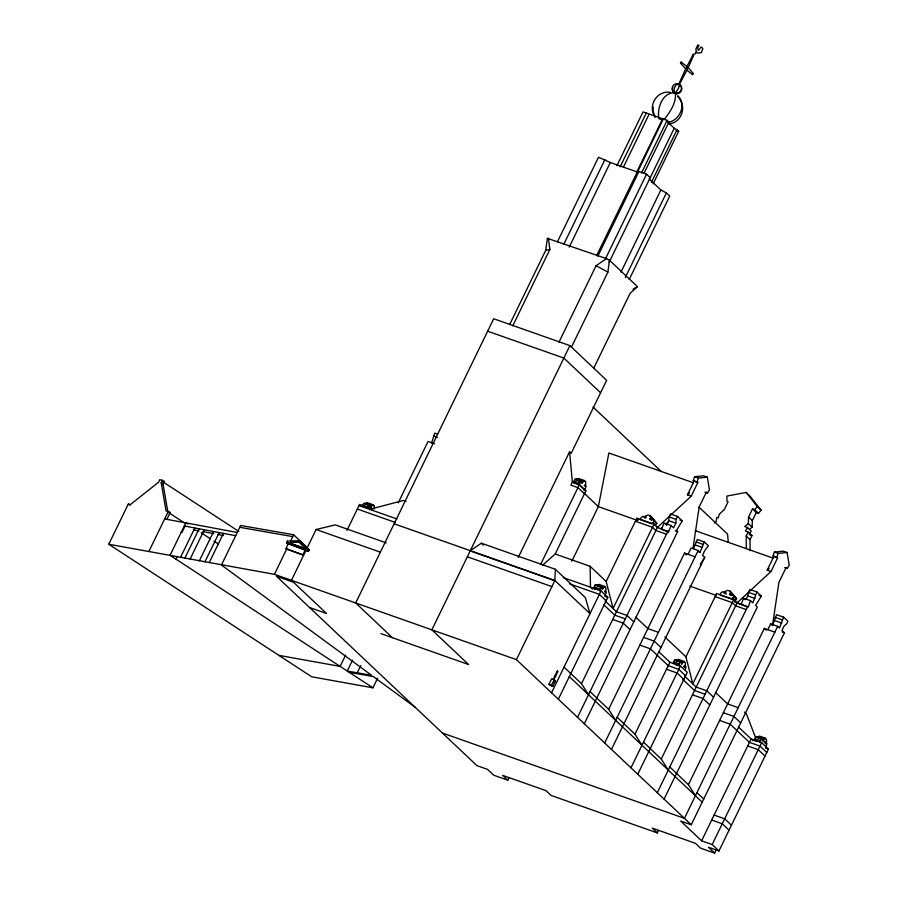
<?xml version="1.0" encoding="UTF-8"?>
<svg xmlns="http://www.w3.org/2000/svg" width="898" height="898" viewBox="0 0 898 898"><rect width="100%" height="100%" fill="white"/><g stroke="black" fill="none" stroke-linecap="round" stroke-linejoin="round"><path stroke-width="1.35" d="M676.755 661.635L676.598 660.064L678.36 659.424L684.052 661.433L685.241 662.556L685.365 664.924L683.973 666.529C684.602 668.258 685.14 664.599 685.78 667.158L685.365 669.65M437.382 434.071L434.744 433.15L431.556 443.028M749.415 529.382L752.131 527.182L748.326 523.59L748.539 517.068L752.502 508.897L754.69 509.671L758.484 513.263L761.122 510.165L749.92 496.033L746.126 492.441L726.875 496.089L726.976 501.331L728.098 501.735L724.282 509.604L719.41 514.127L718.142 517.922L716.739 517.428L716.121 521.839L714.348 522.995M752.131 527.182L752.333 520.66L756.307 512.489L752.502 508.897M470.316 550.676L481.373 543.211L555.368 569.298L554.874 580.478L516.44 659.637L691.236 824.757L784.47 632.742L781.99 630.407L784.179 625.895L786.581 623.953L787.905 621.236L783.595 617.173L776.557 614.692L772.437 625.547L770.641 623.852L767.812 629.678M666.529 525.364L668.808 520.672L669.055 516.911L670.503 513.925L677.53 516.406L682.222 520.84L676.463 530.572L677.597 531.65L584.317 723.766M662.342 527.351L660.906 528.675L661.523 529.36L664.082 523.051L671.12 525.532L673.567 527.833L675.846 523.152L676.082 519.392L677.53 516.406M365.913 504.294L365.699 503.441L371.39 505.451L371.548 507.011L370.627 507.606L371.009 505.922L370.324 505.282L364.633 503.273L363.567 503.576L362.713 505.338L368.404 507.348L369.258 505.585L370.324 505.282M577.167 480.037L576.954 479.184L582.656 481.193L582.869 482.046L581.893 483.36L582.263 481.665L581.59 481.025L574.821 479.33L573.586 482.899L578.087 484.482M595.262 588.886L595.902 589.492L593.791 588.751L595.026 585.17L596.092 584.867L601.795 586.865L602.479 587.516L602.098 589.2L603.018 588.605L602.861 587.045L597.159 585.036L597.372 585.889M676.598 660.064L682.3 662.073L682.458 663.644L681.526 664.239L681.908 662.544L681.234 661.905L675.532 659.895L674.465 660.21L673.231 663.779M758.002 737.617L757.789 736.764L763.491 738.773L763.648 740.334L762.716 740.94L763.098 739.245L762.424 738.605L756.722 736.596L755.656 736.91L754.421 740.48L756.531 741.22M653.284 107.042L652.958 110.678L655.024 117.616M556.681 672.142L557.669 670.66L557.714 671.749M653.205 522.434L651.768 523.68L640.431 519.684L640.701 517.989L642.788 516.406L644.394 516.619L644.192 517.719L645.438 518.213L646.167 517.293L645.179 516.137L648.087 514.992L650.545 515.867L650.219 516.552L651.847 518.168L650.062 518.674L649.972 519.482L651.342 519.729L651.791 518.82L653.194 519.313L656.808 523.276L655.955 525.027L653.205 522.434L654.058 520.683M736.573 598.618L731.601 593.511L729.827 594.027L730.242 595.352L731.544 594.162L732.959 594.656L736.573 598.618L735.72 600.38L732.97 597.776L733.823 596.025M746.361 599.303L749.841 589.447L756.868 591.928L761.347 596.16L755.577 605.454L757.317 607.093L664.082 799.108M741.187 604.522L743.488 598.203L750.526 600.683L752.861 602.895L756.868 591.928M770.641 623.852L777.679 626.333L779.475 628.028L783.595 617.173M509.839 324.212L545.76 250.239L547.353 238.34L606.498 258.613L609.473 260.24L637.501 286.709L630.172 293.175L593.634 368.416M571.353 347.369L607.89 272.128L609.473 260.24M765.59 747.664L766.971 743.858C766.331 741.299 765.792 744.947 765.163 743.23L766.555 741.625L766.432 739.256L765.242 738.134L759.551 736.124L757.789 736.764M692.975 548.454L699.16 507L706.389 492.093L707.444 493.092L709.454 489.96L707.355 477.164L703.549 475.828L694.614 476.726L693.245 480.587L697.791 482.63L691.224 496.156L657.381 527.44L581.511 683.692L588.504 694.738M772.527 625.176L778.914 582.353L786.154 567.446L787.209 568.434L789.219 565.302L787.108 552.506L783.314 551.17L774.379 552.068L773.01 555.941L777.556 557.984L770.989 571.498L737.146 602.783L661.276 759.035L668.269 770.091M581.59 481.025L580.523 481.339L579.289 484.909L584.755 490.084L586.136 486.278C585.496 483.719 584.957 487.367 584.329 485.65L585.721 484.044L585.597 481.676L584.418 480.553L578.716 478.544L576.954 479.184M599.494 590.749L600.728 587.18L601.795 586.865M681.234 661.905L680.168 662.219L678.922 665.788L675.341 664.531M760.112 742.489L761.358 738.908L762.424 738.605M553.987 680.796L554.975 681.537M693.57 548.599L697.308 539.485L704.346 541.965L708.387 545.782L704.952 550.25L702.55 555.211L704.75 557.299L611.471 749.415M697.679 551.462L700.025 552.281L704.346 541.965M707.355 477.164L698.42 478.062L697.05 481.934L697.791 482.63M787.108 552.506L778.173 553.404L776.815 557.276L777.556 557.984M554.425 681.952L554.167 681.38M672.77 87.218L672.31 89.452L673.444 93.201M365.699 503.441L367.45 502.801L373.153 504.811L374.343 505.933L374.41 508.695L373.445 508.784M750.526 600.683L748.225 607.003L734.519 601.862M662.702 529.775L668.561 531.841L671.12 525.532M688.238 67.586L693.885 54.643L693.335 54.127L685.623 69L678.798 84.064L679.348 84.58L688.238 67.586L681.01 61.984L680.448 63.129L686.948 70.246L692.672 74.669L693.234 73.524L688.238 67.586L685.623 69M190.14 559.084L204.273 529.764M377.62 678.192L372.939 687.823L311.651 676.778L108.781 544.244L128.291 504.081L130.513 504.474L158.519 482.26L159.822 479.599L164.312 481.261L163.021 483.932L167.87 512.062L170.193 512.489L167.017 519.033M170.193 512.489L166.051 510.883L161.202 482.742L162.493 480.082M148.866 551.473L168.375 511.299M185.044 526.127L182.047 532.312L181.25 532.245M176.019 559.185L177.232 556.681M180.599 557.288L194.832 527.979M184.876 558.096L199.109 528.787M199.356 560.835L213.578 531.526M204.924 561.879L219.179 532.581M209.2 562.698L223.434 533.39M286.529 542.953L287.45 541.056L299.18 540.697L309.181 549.868L308.474 551.327L286.529 542.953L308.474 551.327M286.933 543.346L287.45 541.056M285.991 548.555L303.659 555.166L286.63 549.161L285.991 548.555L288.292 543.818M108.781 544.244L274.418 574.327L286.63 549.161M290.638 540.922L293.624 534.77L240.653 525.465L221.447 565.01L371.604 675.307L347.257 671.042L352.577 660.075M303.019 554.56L305.309 549.823M291.446 580.332L305.96 550.429M386.196 542.852L335.246 524.892L316.118 529.506L307.138 548.005L306.083 547.017M307.419 550.328L308.126 548.88L309.181 549.868M346.987 530.348L359.57 504.429L370.133 508.156L371.761 509.694M370.133 508.156L369.561 509.323L403.393 500.478L405.986 501.398M373.153 504.811L371.39 505.451M398.241 502.846L428.054 441.446L434.654 443.769M345.618 655.136L340.151 666.406L278.863 655.36M512.747 325.907L549.879 249.408L548.386 238.127M557.411 241.865L598.495 157.251L610.314 162.504L637.243 172.001L638.927 171.507L646.549 174.19L650.231 177.669M563.865 244.144L604.949 159.53M357.247 672.793L360.805 665.474M569.22 247.118L610.314 162.504M616.915 165.715L643.047 111.891L667.079 120.354L668.909 122.094L643.989 173.415M620.136 166.848L646.279 113.025M623.425 167.084L648.951 114.517M680.718 63.421L681.301 62.198M677.81 83.84C673.006 82.739 670.222 89.093 673.725 92.247L673.388 92.954L674.364 92.382C673.5 89.272 674.813 84.468 678.45 83.974M636.895 171.832L662.421 119.266M673.781 92.494C674.791 91.237 677.406 95.323 674.982 93.515L678.484 88.386L679.404 84.401M596.766 255.369L637.243 172.001M637.737 171.585L663.263 119.019M675.7 93.998L676.037 93.291C680.235 93.515 683.591 87.948 680.123 84.883M597.844 256.121L638.927 171.507M558.949 342.194L596.081 265.696L606.498 258.613M641.554 172.932L667.079 120.354M692.392 74.444L692.975 73.221M605.465 258.804L646.549 174.19M609.147 262.272L674.23 128.246L667.854 122.229L668.909 122.094M392.437 637.692L355.687 602.973L493.698 318.756L569.893 345.607L431.882 629.835L468.633 664.554L380.887 633.618M651.465 182.294L676.991 129.727L674.23 128.246M653.138 183.877L678.664 131.299L676.991 129.727M621.001 272.094L660.872 189.972L649.097 178.848M625.289 277.538L666.383 192.924L660.872 189.972M629.24 279.446L669.728 196.078L666.383 192.924M518.269 557.422L569.579 451.761L571.207 453.299L606.644 380.325L569.893 345.607M569.579 451.761L572.374 482.091L570.892 485.144L577.93 487.625L584.452 493.788M540.91 563.865L579.412 484.572L572.374 482.091M578.379 479.229L584.082 481.238L584.418 480.553M542.661 565.145L555.211 553.999L585.934 490.735L579.412 484.572M571.858 561.216L598.36 506.629L608.889 452.996L693.234 482.72M548.947 684.366L551.686 678.731L554.246 679.64L555.458 680.785L552.73 686.42L548.947 684.366L552.73 686.42M551.507 685.264L554.246 679.64M554.605 680.864L553.931 680.583M309.529 607.497L326.558 613.502L293.5 582.263L276.472 576.269L476.939 765.646L487.502 769.361L493.709 775.221L507.774 780.182L508.964 777.747M551.552 692.807L601.031 590.918L563.181 577.571M653.991 524.23L613.065 608.53L606.172 581.477L636.895 518.202L653.991 524.23L657.381 527.44L668.561 531.841M597.933 584.822L604.287 587.09L604.623 586.405L598.921 584.396L597.159 585.036M558.343 699.228L607.811 597.327L601.031 590.918M577.526 717.356L667.932 531.156M691.224 496.156L687.43 494.82L693.997 481.294M615.658 720.387L608.664 709.341L684.534 553.089L695.086 556.805M688.059 554.324L691.112 548.038L698.15 550.519L700.025 552.281M604.68 743.005L698.15 550.519M641.969 745.239L634.976 734.182L669.908 662.23L658.829 651.757M630.991 767.846L680.46 665.957L669.908 662.23M733.756 599.583L692.818 683.872L685.937 656.82L716.649 593.556L733.756 599.583L737.673 603.276L747.046 606.588M677.373 659.862L683.726 662.129L684.052 661.433M746.317 548.465L746.216 536.016L748.146 532.043L745.43 531.077L747.45 527.485L744.711 526.52L748.326 523.59M750.111 550.642L750.021 539.608L751.952 535.635L748.146 532.043M637.771 774.256L687.251 672.366L680.46 665.957M732.97 597.776L731.533 599.022L720.185 595.026L720.465 593.342L722.553 591.76L724.147 591.962L723.945 593.073L725.202 593.556L725.921 592.635L724.933 591.49L727.851 590.334L730.31 591.21L729.973 591.894L734.351 596.104M657.291 792.698L747.697 606.509M770.989 571.498L767.195 570.163L773.762 556.637M507.774 780.182L502.689 775.378L546.018 790.655L551.114 795.46L657.347 832.917L658.537 830.47M695.422 795.74L688.429 784.684L764.299 628.432L774.851 632.158M777.679 626.333L684.444 818.347L442.422 733.037M718.961 850.956L712.181 844.547L701.619 840.82L751.098 738.931L761.65 742.646L768.441 749.055L718.961 850.956L708.41 847.241L714.617 853.1L716.402 849.429M712.181 844.547L761.65 742.646M758.563 736.551L764.916 738.818L765.242 738.134M749.235 534.669L751.256 531.077L747.45 527.485M704.75 557.299L700.35 564.213L701.069 564.887M554.044 680.437L555.065 681.447M604.96 595.924L606.341 592.119C605.701 589.559 605.162 593.219 604.534 591.49L605.937 589.885L605.813 587.528L604.623 586.405M664.217 119.501C669.773 112.284 676.026 103.652 675.476 94.144M754.69 509.671L757.317 506.573L746.126 492.441M687.43 494.82L689.44 492.957M665.53 524.41L668.191 521.94M767.195 570.163L769.204 568.299M632.989 289.279L635.301 287.708M676.98 92.988L675.453 93.414C680.392 95.154 683.984 88.543 680.179 85.13M668.482 122.364C680.044 120.006 686.858 104.437 677.732 95.659M556.704 672.187L555.806 674.061A5.758 2.919 -70.6 0 0 554.852 675.7A1.605 0.808 -70.6 0 0 554.335 676.531L554.436 677.249A3.165 1.605 -70.6 0 0 553.853 678.63L553.516 679.326A1.19 0.606 -70.6 0 1 553.269 679.202L553.954 680.123L554.077 678.742A3.929 1.987 -70.6 0 0 554.751 677.631L555.458 677.036A2.279 1.156 -70.6 0 1 555.806 676.082A4.299 2.166 -70.6 0 0 556.333 674.802L557.31 672.725A1.347 0.685 -70.6 0 0 557.647 671.783M582.656 481.193L584.082 481.238M602.861 587.045L604.287 587.09M682.3 662.073L683.726 662.129M763.491 738.773L764.916 738.818M668.808 123.834C680.213 123.206 686.229 109.455 680.336 100.105M545.76 250.239L549.879 249.408M636.457 286.922L637.501 286.709M672.456 92.786C661.422 94.784 657.179 108.781 658.829 118.626L662.073 120.085M288.976 542.785L298.675 541.954L288.976 542.785L305.892 548.891L289.212 543.009M670.447 92.371C657.527 90.002 647.57 105.167 654.698 116.145M349.232 672.333L373.299 676.553L415.269 707.377M239.766 527.294L292.726 536.611M164.671 518.932L237.252 532.48M184.292 525.981L235.68 535.702M193.586 529.842L198.986 530.875M203.049 531.638L213.859 533.681M217.911 534.456L223.321 535.477M676.115 130.412L678.664 131.299M487.659 331.205L563.854 358.066L600.594 392.774M694.614 476.726L698.42 478.062M693.245 480.587L697.05 481.934M704.919 492.194L707.444 493.092M756.307 512.489L758.484 513.263M750.144 534.995L751.952 535.635M577.728 478.982L585.597 481.676M575.887 479.016L582.263 481.665M574.821 479.33L582.869 482.046M577.751 480.553L582.308 482.159M573.968 481.081L579.67 483.09M774.379 552.068L778.173 553.404M679.876 520.009L682.222 520.84M669.055 516.911L676.082 519.392M433.375 435.968L437.337 437.371M773.01 555.941L776.815 557.276M583.588 489.904L585.934 490.735M668.808 520.672L675.846 523.152M695.243 530.662L772.987 558.073M784.672 567.547L787.209 568.434M675.262 530.819L677.597 531.65M637.67 520.492L598.36 506.629L583.767 492.845M696.118 541.932L703.156 544.413M635.402 521.267L652.509 527.294L655.899 530.494L666.451 534.22M695.321 544.996L702.359 547.477M759.012 595.34L761.347 596.16M748.427 592.354L755.465 594.835M747.978 595.98L755.016 598.461M689.911 586.136L716.121 595.374M775.243 617.397L782.27 619.878M715.167 596.609L732.263 602.637L735.664 605.836L746.216 609.562M774.828 620.63L781.866 623.111M782.124 631.923L784.47 632.742M555.211 553.999L590.109 566.301L606.172 581.477M366.474 503.228L374.343 505.933M364.633 503.273L371.009 505.922M596.092 584.867L602.479 587.516M363.567 503.576L371.604 506.304M595.026 585.17L603.074 587.898M600.74 587.797L603.018 588.605M594.173 586.933L599.875 588.942M359.009 505.596L396.927 518.965M357.337 509.043L395.21 522.389M569.388 583.79L599.359 594.353L606.15 600.762M605.173 596.395L607.811 597.327M394.121 523.815L554.874 580.478L589.986 613.66L585.395 597.664L555.368 569.298M470.215 550.901L554.762 580.703M467.342 556.805L551.9 586.607M625.334 618.89L614.782 615.175L603.669 604.68M658.425 632.315L647.873 628.6L635.739 617.139M612.705 619.452L623.257 623.167L630.048 629.588M643.608 637.389L654.159 641.105L660.95 647.514M316.118 529.506L380.37 552.158M639.859 645.101L650.41 648.816L668.247 665.665L678.798 669.392L685.578 675.801M681.908 662.544L675.532 659.895M674.465 660.21L682.514 662.937M673.612 661.961L679.315 663.97M683.501 666.35L685.78 667.158M666.496 669.257L677.047 672.984L683.838 679.393M705.098 694.233L694.547 690.517L682.839 679.46M738.19 707.669L727.638 703.942L715.414 692.403M692.47 694.794L703.022 698.521L709.813 704.93M723.373 712.731L733.924 716.447L740.704 722.868M719.624 720.443L730.175 724.17L749.437 742.365L759.989 746.081L766.769 752.502M756.722 736.596L763.098 739.245M759.147 738.021L763.704 739.626M755.656 736.91L761.358 738.908M764.22 741.22L766.499 742.029M754.803 738.661L760.505 740.67M764.142 742.085L766.421 742.893M274.418 574.327L516.44 659.637M765.803 748.135L768.441 749.055M747.686 745.957L758.238 749.673L765.029 756.094M554.257 681.941L554.874 681.997M714.123 815.081L724.675 818.808L731.466 825.217M711.71 820.042L722.261 823.769L729.053 830.179M691.236 824.757L680.673 821.041L701.619 840.82M714.617 853.1L700.552 848.139L695.456 843.334L652.262 828.102L657.347 832.917M674.028 93.078L674.982 93.515M596.081 265.696L607.89 272.128M654.597 520.761L650.545 515.867M733.711 595.127L730.31 591.21M162.617 481.642L238.823 531.425M161.202 482.742L163.021 483.932M187.85 524.05L185.864 522.759L170.059 555.29L372.939 687.823M201.163 532.75L210.502 538.856M214.005 541.146L218.674 544.199M169.037 512.837L184.281 522.793M128.291 504.081L130.098 505.26M307.217 548.139L299.18 540.697M692.852 55.047L693.458 55.62M757.317 506.573L761.122 510.165M748.539 517.068L752.333 520.66M746.216 536.016L750.021 539.608M592.983 406.996L661.276 471.506M698.992 507.134L727.537 534.097L728.3 542.381M743.488 598.203L745.048 599.673M651.196 517.181L653.946 519.785M650.219 516.552L656.808 523.276M650.062 518.674L651.903 520.402M729.827 594.027L731.657 595.756M684.534 553.089L686.476 554.919M764.299 628.432L766.241 630.273M724.518 592.422L726.347 594.15M636.895 518.202L638.59 519.807M664.913 636.963L685.937 656.82M744.442 712.092L746.418 713.955L755.476 737.314M678.36 659.424L679.539 660.546M633.797 621.865L627.006 615.456L616.455 611.74L605.162 601.065M713.551 697.218L706.771 690.798L696.219 687.082L684.759 676.261M592.411 589.032L590.48 587.191L590.109 566.301M738.425 726.953L753.04 740.76M481.373 543.211L483.371 545.108M564.023 667.113L570.814 673.534M590.031 691.606L596.811 698.027M617.184 717.255L623.964 723.676M643.484 742.107L650.275 748.517M669.785 766.959L676.576 773.369M696.938 792.608L703.729 799.018M570.41 673.197L581.511 683.692M596.452 697.791L608.664 709.341M623.257 723.126L634.976 734.182M649.568 747.978L661.276 759.035M676.205 773.144L688.429 784.684M569.321 676.609L702.214 802.15M293.624 534.77L307.666 548.049M287.876 543.436L288.931 544.424M298.675 541.954L305.892 548.891M677.9 96.434L679.73 99.184M730.961 592.534L731.601 593.511M679.539 85.007L679.764 86.006M686.914 66.329L686.948 70.246M702.707 48.885L701.36 52.634L697.465 53.128L696.545 51.983L695.063 53.97L696.141 51.747L695.939 48.907L697.757 45.012L699.093 45.506L698.24 45.955L697.679 48.997L698.521 50.411L700.867 47.167L701.854 47.224L702.707 48.885"/></g></svg>
